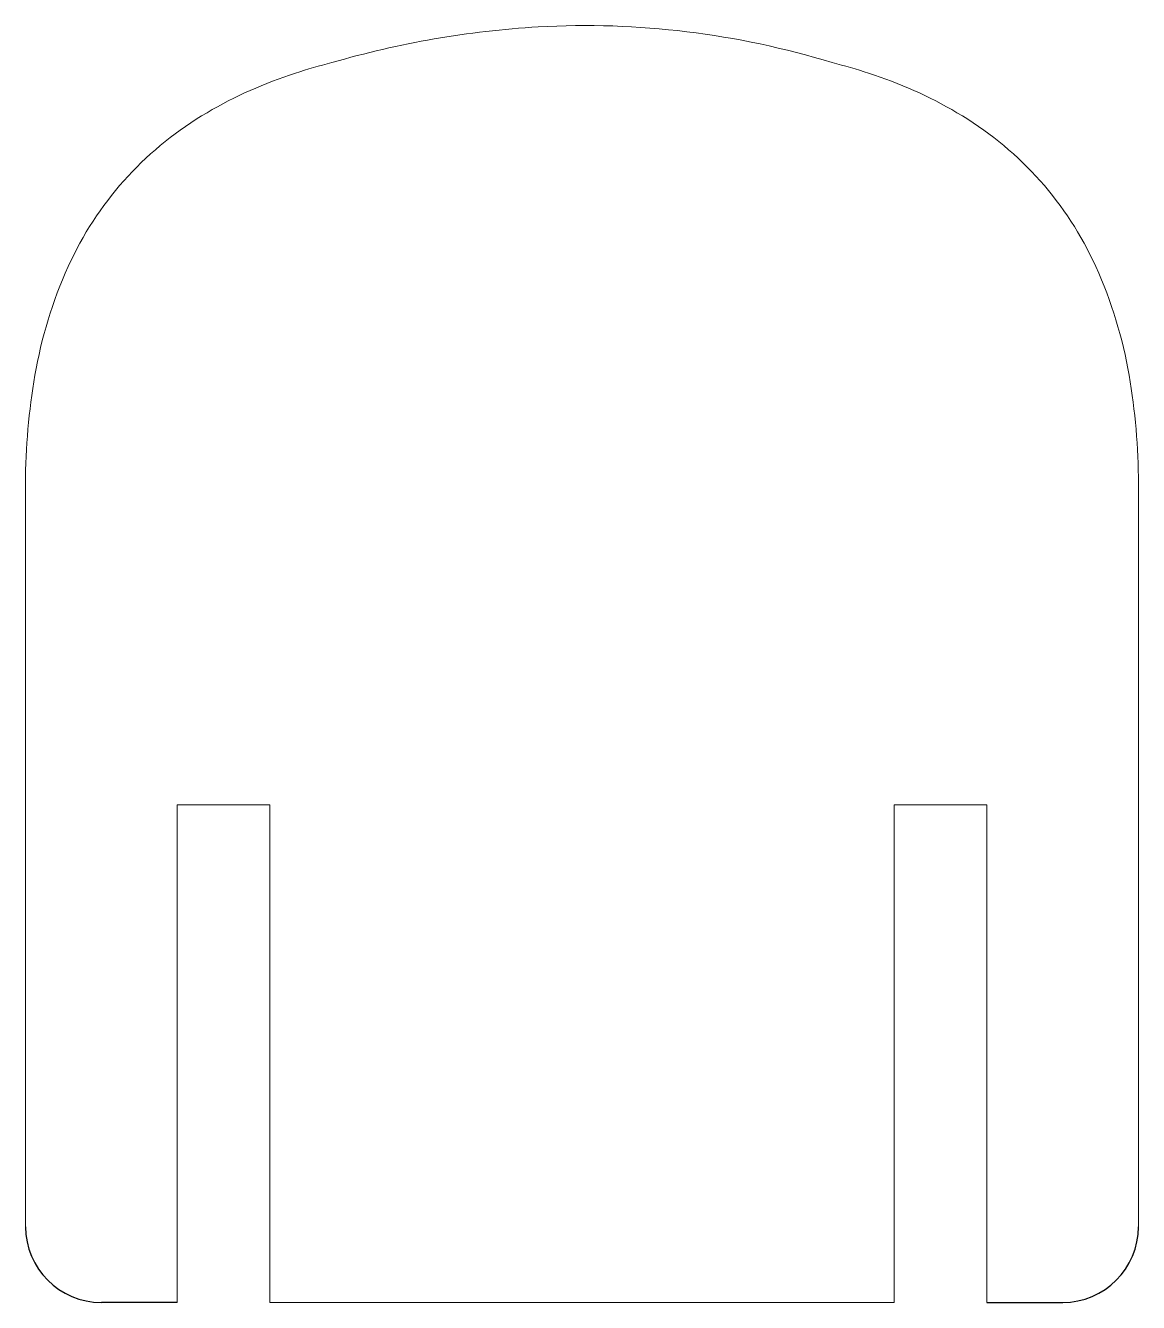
# Model space of a CAD drawing. Header units: millimetres. Extents: x 3492 to 3530.4, y 1484.4 to 1528.4.
import ezdxf

# ---------------------------------------------------------------- set-up
doc = ezdxf.new("R2010")
doc.units = ezdxf.units.MM

msp = doc.modelspace()

# ---------------------------------------------------------------- linework, layer by layer
at = {"lineweight": 20}
for p, q in [((3491.995, 1486.988), (3491.995, 1512.868)), ((3530.391, 1486.988), (3530.391, 1512.868)), ((3497.225, 1501.556), (3497.225, 1484.374)), ((3500.426, 1501.556), (3497.225, 1501.556)), ((3500.426, 1484.374), (3500.426, 1501.556)), ((3521.96, 1501.556), (3525.162, 1501.556)), ((3521.96, 1484.374), (3521.96, 1501.556)), ((3525.162, 1501.556), (3525.162, 1484.374)), ((3500.426, 1484.374), (3521.96, 1484.374))]:
    msp.add_line(p, q, dxfattribs=at)
for p, q in [((3497.225, 1484.374), (3494.61, 1484.374)), ((3525.162, 1484.374), (3527.777, 1484.374))]:
    msp.add_line(p, q)
for points in [[(3502.561, 1527.168, -0.056587), (3509.686, 1528.404, -0.088853), (3519.826, 1527.168)], [(3491.995, 1512.868, -0.043007), (3492.362, 1516.615, -0.065255), (3493.571, 1520.353, -0.150273), (3498.258, 1525.442, -0.05527), (3501.304, 1526.805, -0.017586), (3502.561, 1527.168)], [(3530.391, 1512.868, 0.043007), (3530.025, 1516.615, 0.065255), (3528.815, 1520.353, 0.150273), (3524.129, 1525.442, 0.05527), (3521.083, 1526.805, 0.017586), (3519.826, 1527.168)]]:
    msp.add_lwpolyline(points, format="xyb", dxfattribs=at)
for centre, start, end in [((3494.61, 1486.988), 180, 270), ((3527.777, 1486.988), 270, 0)]:
    msp.add_arc(centre, 2.615, start, end)

doc.saveas('drawing.dxf')
